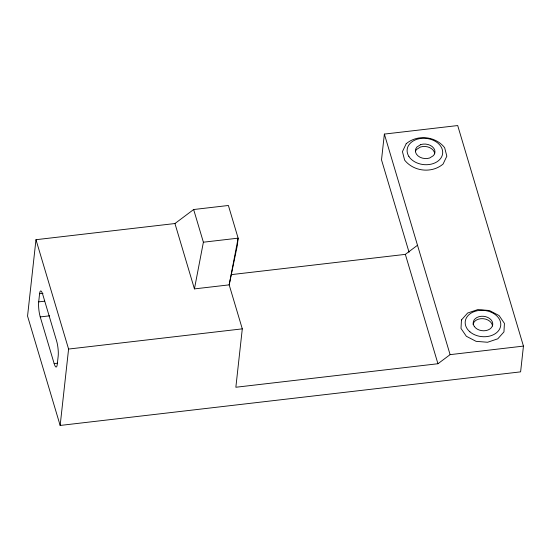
<?xml version="1.0" encoding="UTF-8"?>
<svg xmlns="http://www.w3.org/2000/svg" width="551" height="551" viewBox="0 0 551 551"><rect width="100%" height="100%" fill="white"/><g stroke="black" fill="none" stroke-linecap="round" stroke-linejoin="round"><path stroke-width="0.83" d="M523.45 346.097L450.105 354.644L437.949 363.736L235.856 387.25L242.295 328.857L229.175 284.86L237.336 245.36L238.128 238.163L228.383 205.482L193.642 209.525L174.949 223.534L35.973 239.699L27.55 316.088L60.155 425.448L520.612 371.863L523.45 346.097L457.702 125.552L384.364 134.086L381.512 159.859L409.056 252.248M39.589 293.731A10.71 2.149 83.4 0 1 42.723 294.386L56.636 341.055A10.71 2.149 83.4 0 1 58.186 356.098L57.283 364.239A10.71 2.149 83.4 0 1 54.15 363.591L40.237 316.921A10.717 2.156 83.4 0 1 38.694 301.872L39.589 293.731L42.999 293.339M60.155 425.448L68.586 349.058L35.973 239.699M203.388 242.206L238.128 238.163L229.175 284.86L194.434 288.896L203.388 242.206L193.642 209.525M231.386 274.625L405.343 254.369L417.493 245.264M38.694 301.872L44.652 301.183M40.237 316.921L49.604 315.833M68.586 349.058L242.295 328.857M54.15 363.591L57.559 363.192M384.364 134.086L450.105 354.644M405.343 254.369L437.949 363.736M174.949 223.534L194.434 288.896M473.02 324.394A9.822 7.239 6.3 0 1 483.117 318.685A9.822 7.239 6.3 0 1 492.484 325.965M415.44 151.442A9.822 7.239 6.3 0 1 416.652 149.411L420.385 147.055A9.822 7.239 6.3 0 1 434.698 153.757M461.469 319.938L461.001 328.444L466.346 336.275L476.078 341.338L487.587 342.261L497.787 338.81L503.951 331.902L504.427 323.396L499.082 315.558L489.35 310.502L477.841 309.579L467.634 313.03L461.469 319.938M406.197 143.735L402.437 151.621L404.62 160.114C413.67 171.636 431.894 173.593 443.073 164.06L446.833 156.174L444.643 147.682C435.6 136.152 417.369 134.196 406.197 143.735M420.647 144.651L416.921 147.014A9.822 7.239 6.3 0 0 417.989 155.871A9.822 7.239 6.3 0 0 429.732 157.972L433.465 155.609A9.822 7.239 6.3 0 0 432.397 146.752A9.822 7.239 6.3 0 0 420.647 144.651M474.301 326.454A9.822 7.239 6.3 0 0 491.251 327.817A9.822 7.239 6.3 0 0 483.379 316.288A9.822 7.239 6.3 0 0 474.301 326.454M408.89 156.47A17.852 13.162 6.3 0 0 439.65 159.632A17.852 13.162 6.3 0 0 426.157 138.397A17.852 13.162 6.3 0 0 408.89 156.47M469.879 331.805A17.852 13.162 6.3 0 0 499.971 328.306A17.852 13.162 6.3 0 0 479.081 310.447A17.852 13.162 6.3 0 0 469.879 331.805"/></g></svg>
